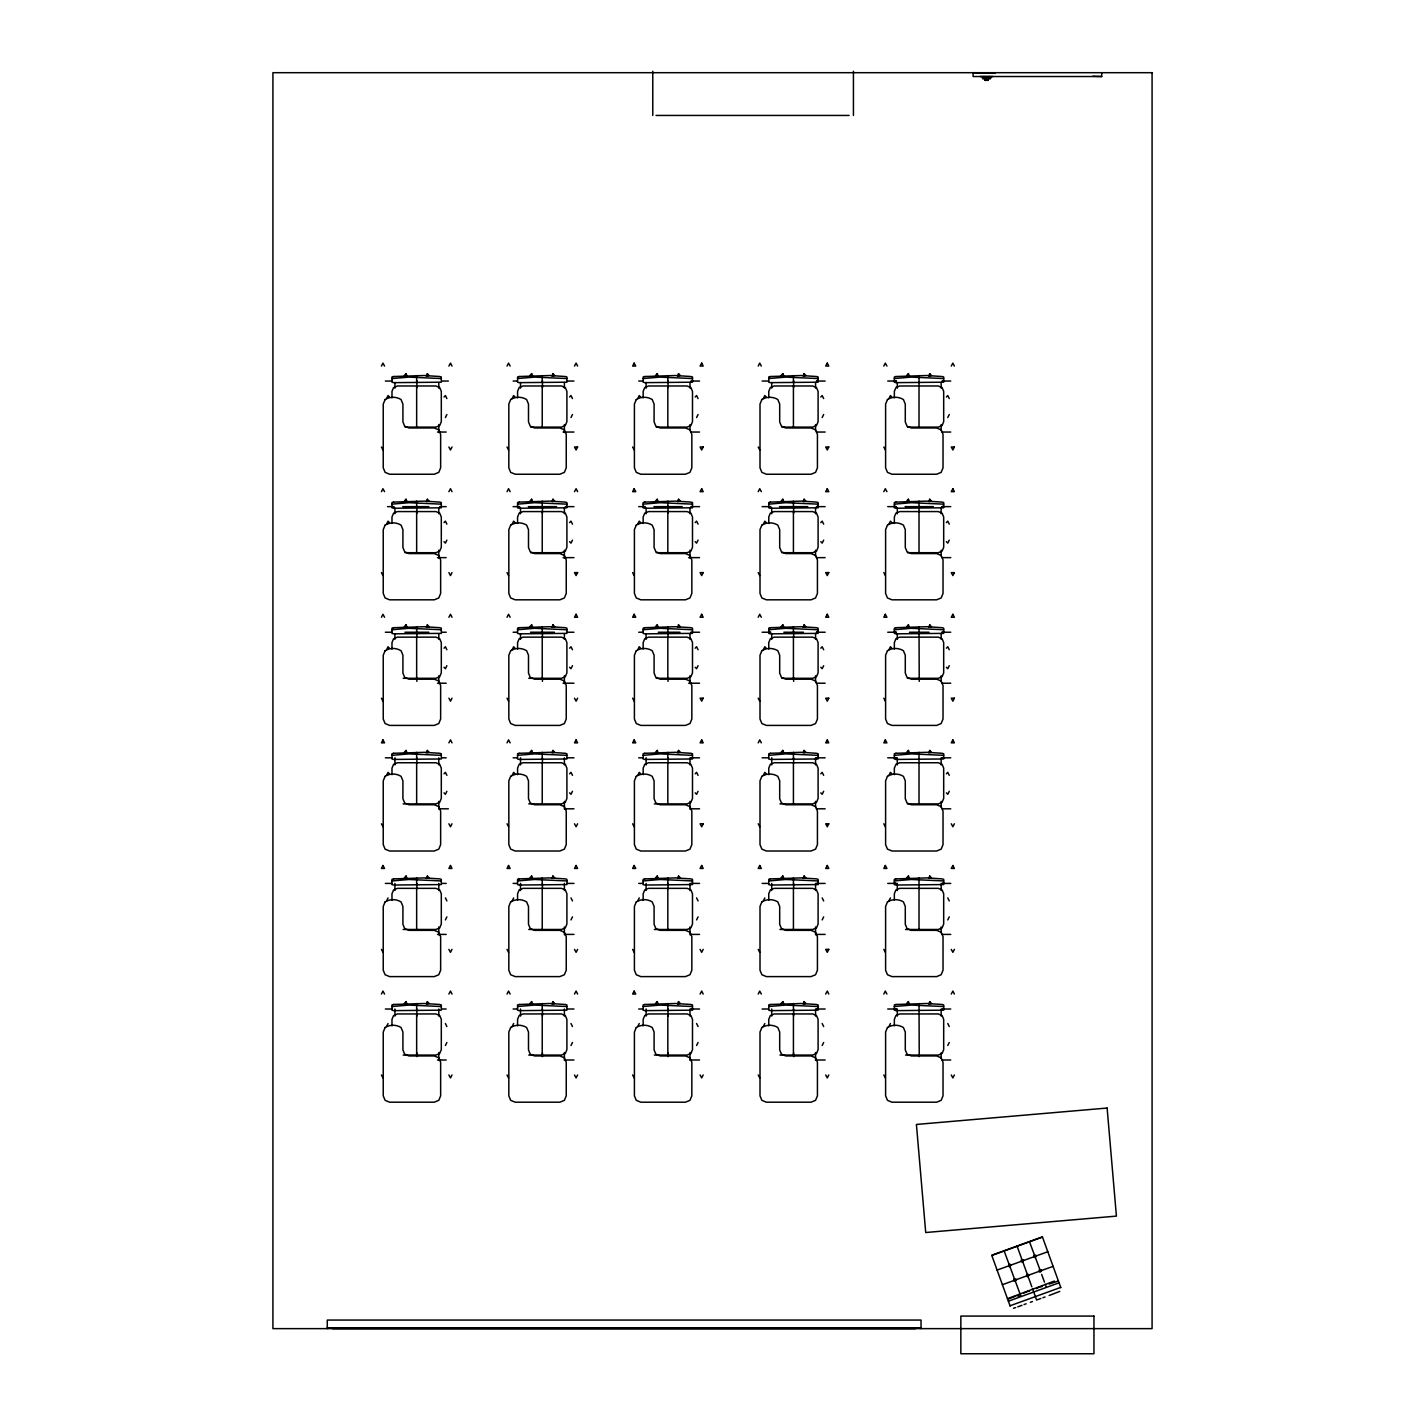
<?xml version="1.0" encoding="UTF-8"?>
<svg xmlns="http://www.w3.org/2000/svg" width="1425" height="1425" viewBox="0 0 1425 1425"><rect width="100%" height="100%" fill="white"/><g stroke="black" fill="none" stroke-linecap="round" stroke-linejoin="round"><path stroke-width="1.5" d="M988.469 78.82L988.665 77.68M386.567 398.572L388.063 395.544L389.435 397.005M386.567 524.151L388.063 521.14L389.435 522.601M445.402 417.543L446.88 414.515M386.567 649.747L388.063 646.736L389.435 648.197M512.163 398.572L513.641 395.544L515.013 397.005M446.88 540.111L445.402 543.121L444.03 541.66M386.567 775.342L388.063 772.332L389.435 773.793M512.163 524.151L513.641 521.14L515.013 522.601M446.88 665.707L445.402 668.717L444.03 667.256M570.98 417.543L572.476 414.515M386.567 900.938L388.063 897.91M512.163 649.747L513.641 646.736L515.013 648.197M637.741 398.572L639.237 395.544L640.609 397.005M446.88 791.303L445.402 794.313L444.03 792.852M572.476 540.111L570.98 543.121L569.626 541.66M386.567 1026.534L388.063 1023.506M512.163 775.342L513.641 772.332L515.013 773.793M637.741 524.151L639.237 521.14L640.609 522.601M445.402 919.909L446.88 916.881M572.476 665.707L570.98 668.717L569.626 667.256M696.576 417.543L698.072 414.515M512.163 900.938L513.641 897.91M637.741 649.747L639.237 646.736L640.609 648.197M763.337 398.572L764.833 395.544L766.205 397.005M445.402 1045.505L446.88 1042.477M572.476 791.303L570.98 794.313L569.626 792.852M698.072 540.111L696.576 543.121L695.204 541.66M512.163 1026.534L513.641 1023.506M637.741 775.342L639.237 772.332L640.609 773.793M763.337 524.151L764.833 521.14L766.205 522.601M570.98 919.909L572.476 916.881M698.072 665.707L696.576 668.717L695.204 667.256M822.172 417.543L823.668 414.515M637.741 900.938L639.237 897.91M763.337 649.747L764.833 646.736L766.205 648.197M888.933 398.572L890.429 395.544L891.801 397.005M570.98 1045.505L572.476 1042.477M698.072 791.303L696.576 794.313L695.204 792.852M823.668 540.111L822.172 543.121L820.8 541.66M637.741 1026.534L639.237 1023.506M763.337 775.342L764.833 772.332L766.205 773.793M888.933 524.151L890.429 521.14L891.801 522.601M696.576 919.909L698.072 916.881M823.668 665.707L822.172 668.717L820.8 667.256M947.768 417.543L949.264 414.515M763.337 900.938L764.833 897.91M888.933 649.747L890.429 646.736L891.801 648.197M696.576 1045.505L698.072 1042.477M823.668 791.303L822.172 794.313L820.8 792.852M949.264 540.111L947.768 543.121L946.396 541.66M763.337 1026.534L764.833 1023.506M888.933 775.342L890.429 772.332L891.801 773.793M822.172 919.909L823.668 916.881M949.264 665.707L947.768 668.717L946.396 667.256M888.933 900.938L890.429 897.91M822.172 1045.505L823.668 1042.477M949.264 791.303L947.768 794.313L946.396 792.852M888.933 1026.534L890.429 1023.506M947.768 919.909L949.264 916.881M947.768 1045.505L949.264 1042.477M381.455 366.065L382.951 363.126L384.554 366.065M381.455 491.661L382.951 488.722L384.554 491.661M452.01 447.005L450.496 449.962L448.893 447.005M507.033 366.065L508.547 363.126L510.15 366.065M381.455 617.257L382.951 614.3L384.554 617.257M452.01 572.601L450.496 575.558L448.893 572.601M507.033 491.661L508.547 488.722L510.15 491.661M452.01 698.197L450.496 701.153L448.893 698.197M507.033 617.257L508.547 614.3L510.15 617.257M452.01 823.793L450.496 826.749L448.893 823.793M507.033 742.853L508.547 739.896L510.15 742.853M381.455 994.044L382.951 991.087L384.554 994.044M577.606 698.197L576.092 701.153L574.489 698.197M452.01 949.388L450.496 952.327L448.893 949.388M758.225 366.065L759.739 363.126L761.342 366.065M577.606 823.793L576.092 826.749L574.489 823.793M452.01 1074.967L450.496 1077.923L448.893 1074.967M758.225 491.661L759.739 488.722L761.342 491.661M507.033 994.044L508.547 991.087L510.15 994.044M577.606 949.388L576.092 952.327L574.489 949.388M883.821 366.065L885.317 363.126L886.92 366.065M758.225 617.257L759.739 614.3L761.342 617.257M577.606 1074.967L576.092 1077.923L574.489 1074.967M883.821 491.661L885.317 488.722L886.92 491.661M758.225 742.853L759.739 739.896L761.342 742.853M703.184 949.388L701.688 952.327L700.085 949.388M703.184 1074.967L701.688 1077.923L700.085 1074.967M758.225 994.044L759.739 991.087L761.342 994.044M954.376 823.793L952.88 826.749L951.277 823.793M828.78 1074.967L827.284 1077.923L825.681 1074.967M883.821 994.044L885.317 991.087L886.92 994.044M954.376 949.388L952.88 952.327L951.277 949.388M954.376 1074.967L952.88 1077.923L951.277 1074.967M448.893 366.065L450.496 363.126L452.01 366.065M448.893 491.661L450.496 488.722L452.01 491.661M574.489 366.065L576.092 363.126L577.606 366.065M448.893 617.257L450.496 614.3L452.01 617.257M574.489 491.661L576.092 488.722L577.606 491.661M448.893 742.853L450.496 739.896L452.01 742.853M448.893 994.044L450.496 991.087L452.01 994.044M574.489 994.044L576.092 991.087L577.606 994.044M951.277 366.065L952.88 363.126L954.376 366.065M700.085 994.044L701.688 991.087L703.184 994.044M825.681 994.044L827.284 991.087L828.78 994.044M951.277 994.044L952.88 991.087L954.376 994.044M987.935 78.446L987.543 80.352M444.03 397.005L445.402 395.544L446.88 398.572M444.03 522.601L445.402 521.14L446.88 524.151M569.626 397.005L570.98 395.544L572.476 398.572M444.03 648.197L445.402 646.736L446.88 649.747M569.626 522.601L570.98 521.14L572.476 524.151M695.204 397.005L696.576 395.544L698.072 398.572M444.03 773.793L445.402 772.332L446.88 775.342M569.626 648.197L570.98 646.736L572.476 649.747M695.204 522.601L696.576 521.14L698.072 524.151M820.8 397.005L822.172 395.544L823.668 398.572M569.626 773.793L570.98 772.332L572.476 775.342M695.204 648.197L696.576 646.736L698.072 649.747M820.8 522.601L822.172 521.14L823.668 524.151M946.396 397.005L947.768 395.544L949.264 398.572M695.204 773.793L696.576 772.332L698.072 775.342M820.8 648.197L822.172 646.736L823.668 649.747M946.396 522.601L947.768 521.14L949.264 524.151M820.8 773.793L822.172 772.332L823.668 775.342M946.396 648.197L947.768 646.736L949.264 649.747M946.396 773.793L947.768 772.332L949.264 775.342M1059.808 1291.388L1049.156 1295.467M1060.717 1287.416L1010.04 1305.781M1007.457 1298.692L1054.464 1281.039M1008.366 1301.185L1059.06 1282.821M1007.671 1299.333L1014.885 1296.429M1004.162 1250.99L1020.834 1296.055M1029.509 1241.816L1040.393 1270.904L1053.128 1266.362M1040.393 1270.904L1002.398 1284.709M1042.477 1237.096L991.8 1255.461M1047.82 1251.738L997.09 1270.085M1049.103 1284.032L1058.401 1281.039M1017.771 1306.85L1021.974 1305.318M1024.058 1304.57L1026.143 1303.804M1030.328 1302.29L1032.413 1301.542M1040.802 1298.496L1036.616 1300.028L1032.448 1288.503M1042.904 1297.747L1044.988 1296.982M1015.669 1307.598L1013.46 1308.257M1020.14 1296.144L1016.791 1295.735M391.982 378.551L408.957 377.108L441.305 378.551M517.578 378.551L534.553 377.108L566.901 378.551M643.156 378.551L660.149 377.108L692.497 378.551M768.752 378.551L785.727 377.108L818.092 378.551M391.982 504.147L408.957 502.704L441.305 504.147M818.092 380.618L816.507 381.081L825.146 381.045M894.348 378.551L911.323 377.108L943.688 378.551M517.578 504.147L534.553 502.704L566.901 504.147M943.688 380.618L942.103 381.081L950.742 381.045M643.156 504.147L660.149 502.704L692.497 504.147M768.752 504.147L785.727 502.704L818.092 504.147M391.982 629.743L408.957 628.3L441.305 629.743M816.507 506.659L818.092 506.213M894.348 504.147L911.323 502.704L943.688 504.147M517.578 629.743L534.553 628.3L566.901 629.743M942.103 506.659L943.688 506.213M643.156 629.743L660.149 628.3L692.497 629.743M768.752 629.743L785.727 628.3L818.092 629.743M391.982 755.339L408.957 753.896L441.305 755.339M816.507 632.255L818.092 631.792M894.348 629.743L911.323 628.3L943.688 629.743M517.578 755.339L534.553 753.896L566.901 755.339M942.103 632.255L943.688 631.792M643.156 755.339L660.149 753.896L692.497 755.339M768.752 755.339L785.727 753.896L818.092 755.339M391.982 880.935L408.957 879.492L441.305 880.935M818.092 757.387L816.507 757.851L825.146 757.815M894.348 755.339L911.323 753.896L943.688 755.339M517.578 880.935L534.553 879.492L566.901 880.935M943.688 757.387L942.103 757.851L950.742 757.815M643.156 880.935L660.149 879.492L692.497 880.935M768.752 880.935L785.727 879.492L818.092 880.935M391.982 1006.531L408.957 1005.088L441.305 1006.531M818.092 882.983L816.507 883.447L825.146 883.411M894.348 880.935L911.323 879.492L943.688 880.935M517.578 1006.531L534.553 1005.088L566.901 1006.531M943.688 882.983L942.103 883.447L950.742 883.411M643.156 1006.531L660.149 1005.088L692.497 1006.531M768.752 1006.531L785.727 1005.088L818.092 1006.531M818.092 1008.579L816.507 1009.043L825.146 1009.007M894.348 1006.531L911.323 1005.088L943.688 1006.531M943.688 1008.579L942.103 1009.043L950.742 1009.007M1101.721 72.693L1101.721 76.523L973.097 76.523L973.097 72.693L995.273 73.352M988.754 78.446L988.754 77.288L988.861 78.446L984.158 78.446L984.265 77.288M656.052 115.443L849.122 115.443M385.356 381.045L391.875 381.045M441.839 381.045L448.358 381.045M513.125 381.045L517.471 381.045M567.435 381.045L573.954 381.045M638.721 381.045L643.067 381.045M690.858 381.045L699.55 381.045M762.143 381.045L768.663 381.045M887.739 381.045L896.414 381.045M405.11 427.108L435.89 427.108L439.719 425.523L441.305 421.693L441.305 391.394L439.719 387.564L435.89 385.979L397.397 385.979L393.567 387.564L391.982 391.394L391.982 397.878M530.688 427.108L561.486 427.108L565.315 425.523L566.901 421.693L566.901 391.394L565.315 387.564L561.486 385.979L522.993 385.979L519.163 387.564L517.578 391.394L517.578 397.878M656.284 427.108L687.082 427.108L690.911 425.523L692.497 421.693L692.497 391.394L690.911 387.564L687.082 385.979L648.589 385.979L644.759 387.564L643.156 391.394L643.156 397.878M781.88 427.108L812.678 427.108L816.507 425.523L818.092 421.693L818.092 391.394L816.507 387.564L812.678 385.979L774.167 385.979L770.337 387.564L768.752 391.394L768.752 397.878M907.476 427.108L938.273 427.108L942.103 425.523L943.688 421.693L943.688 391.394L942.103 387.564L938.273 385.979L899.763 385.979L895.933 387.564L894.348 391.394L894.348 397.878M437.493 432.042L446.185 432.042M563.089 432.042L573.954 432.042M690.858 432.042L699.55 432.042M816.454 432.042L825.146 432.042M942.05 432.042L950.742 432.042M387.529 506.641L394.048 506.641M402.741 506.641L428.8 506.641M439.666 506.641L446.185 506.641M513.125 506.641L519.644 506.641M528.337 506.641L556.569 506.641M565.262 506.641L573.954 506.641M638.721 506.641L645.24 506.641M653.933 506.641L682.165 506.641M690.858 506.641L699.55 506.641M762.143 506.641L770.836 506.641M779.511 506.641L807.761 506.641M816.454 506.641L825.146 506.641M887.739 506.641L896.414 506.641M905.107 506.641L933.357 506.641M942.05 506.641L950.742 506.641M405.11 552.704L435.89 552.704L439.719 551.119L441.305 547.289L441.305 516.99L439.719 513.16L435.89 511.575L397.397 511.575L393.567 513.16L391.982 516.99L391.982 523.474M530.688 552.704L561.486 552.704L565.315 551.119L566.901 547.289L566.901 516.99L565.315 513.16L561.486 511.575L522.993 511.575L519.163 513.16L517.578 516.99L517.578 523.474M656.284 552.704L687.082 552.704L690.911 551.119L692.497 547.289L692.497 516.99L690.911 513.16L687.082 511.575L648.589 511.575L644.759 513.16L643.156 516.99L643.156 523.474M781.88 552.704L812.678 552.704L816.507 551.119L818.092 547.289L818.092 516.99L816.507 513.16L812.678 511.575L774.167 511.575L770.337 513.16L768.752 516.99L768.752 523.474M907.476 552.704L938.273 552.704L942.103 551.119L943.688 547.289L943.688 516.99L942.103 513.16L938.273 511.575L899.763 511.575L895.933 513.16L894.348 516.99L894.348 523.474M437.493 557.638L446.185 557.638M563.089 557.638L573.954 557.638M688.685 557.638L699.55 557.638M816.454 557.638L825.146 557.638M942.05 557.638L950.742 557.638M385.356 632.237L391.875 632.237M404.914 632.237L428.8 632.237M441.839 632.237L446.185 632.237M513.125 632.237L517.471 632.237M530.51 632.237L554.396 632.237M567.435 632.237L573.954 632.237M638.721 632.237L643.067 632.237M658.279 632.237L679.992 632.237M690.858 632.237L699.55 632.237M762.143 632.237L770.836 632.237M783.857 632.237L803.415 632.237M816.454 632.237L825.146 632.237M887.739 632.237L896.414 632.237M909.453 632.237L929.011 632.237M942.05 632.237L950.742 632.237M403.168 678.3L435.89 678.3L439.719 676.715L441.305 672.885L441.305 642.586L439.719 638.738L435.89 637.153L397.397 637.153L393.567 638.738L391.982 642.586L391.982 649.07M528.764 678.3L561.486 678.3L565.315 676.715L566.901 672.885L566.901 642.586L565.315 638.738L561.486 637.153L522.993 637.153L519.163 638.738L517.578 642.586L517.578 649.07M656.284 678.3L687.082 678.3L690.911 676.715L692.497 672.885L692.497 642.586L690.911 638.738L687.082 637.153L648.589 637.153L644.759 638.738L643.156 642.586L643.156 649.07M781.88 678.3L812.678 678.3L816.507 676.715L818.092 672.885L818.092 642.586L816.507 638.738L812.678 637.153L774.167 637.153L770.337 638.738L768.752 642.586L768.752 649.07M907.476 678.3L938.273 678.3L942.103 676.715L943.688 672.885L943.688 642.586L942.103 638.738L938.273 637.153L899.763 637.153L895.933 638.738L894.348 642.586L894.348 649.07M437.493 683.216L446.185 683.216M563.089 683.216L573.954 683.216M688.685 683.216L699.55 683.216M816.454 683.216L825.146 683.216M942.05 683.216L950.742 683.216M385.356 757.815L391.875 757.815M441.839 757.815L446.185 757.815M513.125 757.815L517.471 757.815M567.435 757.815L573.954 757.815M638.721 757.815L643.067 757.815M690.858 757.815L699.55 757.815M762.143 757.815L768.663 757.815M887.739 757.815L896.414 757.815M403.168 803.896L435.89 803.896L439.719 802.293L441.305 798.463L441.305 768.164L439.719 764.334L435.89 762.749L397.397 762.749L393.567 764.334L391.982 768.164L391.982 774.666M528.764 803.896L561.486 803.896L565.315 802.293L566.901 798.463L566.901 768.164L565.315 764.334L561.486 762.749L522.993 762.749L519.163 764.334L517.578 768.164L517.578 774.666M654.36 803.896L687.082 803.896L690.911 802.293L692.497 798.463L692.497 768.164L690.911 764.334L687.082 762.749L648.589 762.749L644.759 764.334L643.156 768.164L643.156 774.666M779.956 803.896L812.678 803.896L816.507 802.293L818.092 798.463L818.092 768.164L816.507 764.334L812.678 762.749L774.167 762.749L770.337 764.334L768.752 768.164L768.752 774.666M907.476 803.896L938.273 803.896L942.103 802.293L943.688 798.463L943.688 768.164L942.103 764.334L938.273 762.749L899.763 762.749L895.933 764.334L894.348 768.164L894.348 774.666M439.666 808.812L448.358 808.812M565.262 808.812L573.954 808.812M690.858 808.812L699.55 808.812M816.454 808.812L825.146 808.812M942.05 808.812L950.742 808.812M385.356 883.411L391.875 883.411M441.839 883.411L446.185 883.411M513.125 883.411L517.471 883.411M567.435 883.411L573.954 883.411M638.721 883.411L643.067 883.411M690.858 883.411L699.55 883.411M762.143 883.411L768.663 883.411M887.739 883.411L896.414 883.411M403.168 929.474L435.89 929.474L439.719 927.889L441.305 924.059L441.305 893.76L439.719 889.93L435.89 888.345L397.397 888.345L393.567 889.93L391.982 893.76L391.982 900.262M528.764 929.474L561.486 929.474L565.315 927.889L566.901 924.059L566.901 893.76L565.315 889.93L561.486 888.345L522.993 888.345L519.163 889.93L517.578 893.76L517.578 900.262M654.36 929.474L687.082 929.474L690.911 927.889L692.497 924.059L692.497 893.76L690.911 889.93L687.082 888.345L648.589 888.345L644.759 889.93L643.156 893.76L643.156 900.262M779.956 929.474L812.678 929.474L816.507 927.889L818.092 924.059L818.092 893.76L816.507 889.93L812.678 888.345L774.167 888.345L770.337 889.93L768.752 893.76L768.752 900.262M905.552 929.474L938.273 929.474L942.103 927.889L943.688 924.059L943.688 893.76L942.103 889.93L938.273 888.345L899.763 888.345L895.933 889.93L894.348 893.76L894.348 900.262M437.493 934.408L446.185 934.408M565.262 934.408L573.954 934.408M690.858 934.408L699.55 934.408M816.454 934.408L825.146 934.408M942.05 934.408L950.742 934.408M385.356 1009.007L391.875 1009.007M441.839 1009.007L446.185 1009.007M513.125 1009.007L517.471 1009.007M567.435 1009.007L573.954 1009.007M638.721 1009.007L643.067 1009.007M690.858 1009.007L699.55 1009.007M762.143 1009.007L768.663 1009.007M887.739 1009.007L896.414 1009.007M403.168 1055.07L435.89 1055.07L439.719 1053.485L441.305 1049.655L441.305 1019.356L439.719 1015.526L435.89 1013.941L397.397 1013.941L393.567 1015.526L391.982 1019.356L391.982 1025.857M528.764 1055.07L561.486 1055.07L565.315 1053.485L566.901 1049.655L566.901 1019.356L565.315 1015.526L561.486 1013.941L522.993 1013.941L519.163 1015.526L517.578 1019.356L517.578 1025.857M654.36 1055.07L687.082 1055.07L690.911 1053.485L692.497 1049.655L692.497 1019.356L690.911 1015.526L687.082 1013.941L648.589 1013.941L644.759 1015.526L643.156 1019.356L643.156 1025.857M779.956 1055.07L812.678 1055.07L816.507 1053.485L818.092 1049.655L818.092 1019.356L816.507 1015.526L812.678 1013.941L774.167 1013.941L770.337 1015.526L768.752 1019.356L768.752 1025.857M905.552 1055.07L938.273 1055.07L942.103 1053.485L943.688 1049.655L943.688 1019.356L942.103 1015.526L938.273 1013.941L899.763 1013.941L895.933 1015.526L894.348 1019.356L894.348 1025.857M437.493 1060.004L446.185 1060.004M565.262 1060.004L573.954 1060.004M690.858 1060.004L699.55 1060.004M816.454 1060.004L825.146 1060.004M942.05 1060.004L950.742 1060.004M327.287 1327.833L921.031 1327.833M1092.85 76.255L1101.721 76.523M894.348 380.618L895.933 381.081M894.348 506.213L895.933 506.659M894.348 631.792L895.933 632.255M768.752 631.792L770.337 632.255M894.348 757.387L895.933 757.851M894.348 882.983L895.933 883.447M894.348 1008.579L895.933 1009.043M984.871 78.446L985.263 80.352M883.821 447.005L885.317 449.962M883.821 572.601L885.317 575.558M758.225 447.005L759.739 449.962M883.821 698.197L885.317 701.153M758.225 572.601L759.739 575.558M883.821 823.793L885.317 826.749M632.629 447.005L634.143 449.962M758.225 698.197L759.739 701.153M883.821 949.388L885.317 952.327M632.629 572.601L634.143 575.558M758.225 823.793L759.739 826.749M883.821 1074.967L885.317 1077.923M507.033 447.005L508.547 449.962M632.629 698.197L634.143 701.153M758.225 949.388L759.739 952.327M507.033 572.601L508.547 575.558M632.629 823.793L634.143 826.749M758.225 1074.967L759.739 1077.923M381.455 447.005L382.951 449.962M507.033 698.197L508.547 701.153M632.629 949.388L634.143 952.327M381.455 572.601L382.951 575.558M507.033 823.793L508.547 826.749M632.629 1074.967L634.143 1077.923M381.455 698.197L382.951 701.153M507.033 949.388L508.547 952.327M381.455 823.793L382.951 826.749M507.033 1074.967L508.547 1077.923M381.455 949.388L382.951 952.327M381.455 1074.967L382.951 1077.923M947.768 897.91L949.264 900.938M947.768 1023.506L949.264 1026.534M822.172 897.91L823.668 900.938M822.172 1023.506L823.668 1026.534M696.576 897.91L698.072 900.938M696.576 1023.506L698.072 1026.534M570.98 897.91L572.476 900.938M570.98 1023.506L572.476 1026.534M445.402 897.91L446.88 900.938M445.402 1023.506L446.88 1026.534M1060.823 1287.683L1042.405 1236.882L1038.914 1238.111L991.729 1255.247L1010.129 1306.048M1041.657 1274.395L1044.472 1282.162M1045.273 1284.335L1046.182 1286.882M1016.951 1245.753L1031.807 1286.739M984.461 77.68L984.675 78.82M993.082 76.523L980.062 76.523M987.685 78.054L987.685 80.352M985.138 78.054L985.102 80.352M941.159 382.523L941.159 388.152M941.159 424.597L941.159 430.546M941.159 508.119L941.159 513.748M941.159 550.192L941.159 556.142M941.159 633.697L941.159 639.344M941.159 675.788L941.159 681.738M941.159 757.815L941.159 764.922M941.159 801.367L941.159 807.334M941.159 883.411L941.159 890.518M941.159 926.962L941.159 932.93M941.159 1009.007L941.159 1016.114M941.159 1052.861L941.159 1058.526M921.031 1328.634L921.031 1320.067L327.287 1320.067L327.287 1328.634M919.018 375.523L919.018 427.108M919.018 501.119L919.018 552.704M919.018 626.715L919.232 681.364M919.018 752.311L919.018 803.896M919.018 877.907L919.018 929.474M919.018 1003.503L919.232 1056.638M915.313 1328.634L332.506 1328.634M897.305 382.523L897.305 388.152M897.305 508.119L897.305 513.748M897.305 633.697L897.305 639.344M897.305 757.815L897.305 764.922M897.305 883.411L897.305 890.518M897.305 1009.007L897.305 1016.114M853.433 71.25L853.433 115.443M815.563 382.523L815.563 388.152M815.563 424.597L815.563 430.546M815.563 508.119L815.563 513.748M815.563 550.192L815.563 556.142M815.563 633.697L815.563 639.344M815.563 675.788L815.563 681.738M815.563 757.815L815.563 764.922M815.563 801.367L815.563 807.334M815.563 883.411L815.563 890.518M815.563 926.962L815.563 934.818M815.563 1009.007L815.563 1016.114M815.563 1052.558L815.563 1060.414M793.636 380.635L793.636 387.707M793.636 506.231L793.636 513.303M793.636 631.827L793.636 637.456M793.636 677.641L793.636 681.364M793.636 757.815L793.636 763.052M793.636 883.411L793.636 888.648M793.636 1009.007L793.636 1016.114M793.636 1052.861L793.636 1056.638M793.422 375.523L793.422 382.06M793.422 385.979L793.422 427.108M793.422 501.119L793.422 507.656M793.422 511.575L793.422 552.704M793.422 626.715L793.422 633.234M793.422 637.153L793.422 678.3M793.422 752.311L793.422 758.83M793.422 762.749L793.422 803.896M793.422 877.907L793.422 884.426M793.422 888.345L793.422 929.474M793.422 1003.503L793.422 1010.022M793.422 1013.941L793.422 1055.07M771.709 382.523L771.709 388.152M771.709 508.119L771.709 513.748M771.709 633.697L771.709 639.344M771.709 757.815L771.709 764.922M771.709 883.411L771.709 890.518M771.709 1009.007L771.709 1016.114M689.985 382.523L689.985 388.152M689.985 424.597L689.985 430.546M689.985 508.119L689.985 513.748M689.985 550.192L689.985 558.03M689.985 633.697L689.985 639.344M689.985 675.788L689.985 683.626M689.985 757.815L689.985 764.922M689.985 801.367L689.985 809.222M689.985 883.411L689.985 890.518M689.985 926.962L689.985 934.818M689.985 1009.007L689.985 1016.114M689.985 1052.558L689.985 1060.414M668.04 380.635L668.04 387.707M668.04 506.231L668.04 513.303M668.04 631.827L668.04 637.456M668.04 677.641L668.04 681.364M668.04 757.815L668.04 763.052M668.04 883.411L668.04 888.648M668.04 1009.007L668.04 1016.114M668.04 1052.861L668.04 1056.638M667.826 375.523L667.826 382.06M667.826 385.979L667.826 427.108M667.826 501.119L667.826 507.656M667.826 511.575L667.826 552.704M667.826 626.715L667.826 633.234M667.826 637.153L667.826 678.3M667.826 752.311L667.826 758.83M667.826 762.749L667.826 803.896M667.826 877.907L667.826 884.426M667.826 888.345L667.826 929.474M667.826 1003.503L667.826 1010.022M667.826 1013.941L667.826 1055.07M652.775 71.25L652.775 115.443M646.113 382.523L646.113 388.152M646.113 508.119L646.113 513.748M646.113 633.697L646.113 639.344M646.113 757.815L646.113 764.922M646.113 883.411L646.113 890.518M646.113 1009.007L646.113 1016.114M564.389 382.523L564.389 388.152M564.389 424.597L564.389 432.505M564.389 508.119L564.389 513.748M564.389 550.192L564.389 558.03M564.389 633.697L564.389 639.344M564.389 675.788L564.389 683.626M564.389 757.815L564.389 764.922M564.389 801.367L564.389 809.222M564.389 883.411L564.389 890.518M564.389 926.962L564.389 934.818M564.389 1009.007L564.389 1016.114M564.389 1052.558L564.389 1060.414M542.444 380.635L542.444 387.707M542.444 506.231L542.444 513.303M542.444 631.827L542.444 637.456M542.444 677.641L542.444 681.364M542.444 757.815L542.444 763.052M542.444 883.411L542.444 888.648M542.444 1009.007L542.444 1016.114M542.444 1052.861L542.444 1056.638M542.23 375.523L542.23 382.06M542.23 385.979L542.23 427.108M542.23 501.119L542.23 507.656M542.23 511.575L542.23 552.704M542.23 626.715L542.23 633.234M542.23 637.153L542.23 678.3M542.23 752.311L542.23 758.83M542.23 762.749L542.23 803.896M542.23 877.907L542.23 884.426M542.23 888.345L542.23 929.474M542.23 1003.503L542.23 1010.022M542.23 1013.941L542.23 1055.07M520.517 382.523L520.517 388.152M520.517 508.119L520.517 513.748M520.517 633.697L520.517 639.344M520.517 757.815L520.517 764.922M520.517 883.411L520.517 890.518M520.517 1009.007L520.517 1016.114M438.793 382.523L438.793 388.152M438.793 424.597L438.793 432.505M438.793 508.119L438.793 513.748M438.793 550.192L438.793 558.03M438.793 633.697L438.793 639.344M438.793 675.788L438.793 683.626M438.793 757.815L438.793 764.922M438.793 801.367L438.793 809.222M438.793 883.411L438.793 890.518M438.793 926.962L438.793 934.871M438.793 1009.007L438.793 1016.114M438.793 1052.558L438.793 1060.467M416.866 380.635L416.866 387.707M416.866 506.231L416.866 513.303M416.866 631.827L416.866 637.456M416.866 677.641L416.866 681.364M416.866 757.815L416.866 763.052M416.866 883.411L416.866 888.648M416.866 1009.007L416.866 1016.114M416.866 1052.861L416.866 1056.638M416.652 375.523L416.652 382.06M416.652 385.979L416.652 427.108M416.652 501.119L416.652 507.656M416.652 511.575L416.652 552.704M416.652 626.715L416.652 633.234M416.652 637.153L416.652 678.3M416.652 752.311L416.652 758.83M416.652 762.749L416.652 803.896M416.652 877.907L416.652 884.426M416.652 888.345L416.652 929.474M416.652 1003.503L416.652 1010.022M416.652 1013.941L416.652 1055.07M394.921 382.523L394.921 388.152M394.921 508.119L394.921 513.748M394.921 633.697L394.921 639.344M394.921 757.815L394.921 764.922M394.921 883.411L394.921 890.518M394.921 1009.007L394.921 1016.114M1023.756 1293.205A12.985 12.932 -19.9 0 1 1029.456 1291.139M1036.42 1288.628A12.985 12.932 -19.9 0 1 1042.12 1286.561M990.767 77.68L990.375 78.82L982.769 78.82L982.377 77.68L990.767 77.68M427.357 373.653L426.378 376.022L429.085 375.47L427.357 373.653M427.357 499.249L426.378 501.618L429.085 501.066L427.357 499.249M427.357 624.827L426.378 627.214L429.085 626.662L427.357 624.827M552.953 373.653L551.974 376.022L554.681 375.47L552.953 373.653M427.357 750.423L426.378 752.81L429.085 752.257L427.357 750.423M552.953 499.249L551.974 501.618L554.681 501.066L552.953 499.249M427.357 876.019L426.378 878.406L429.085 877.853L427.357 876.019M552.953 624.827L551.974 627.214L554.681 626.662L552.953 624.827M678.532 373.653L677.57 376.022L680.259 375.47L678.532 373.653M427.357 1001.615L426.378 1003.984L429.085 1003.432L427.357 1001.615M552.953 750.423L551.974 752.81L554.681 752.257L552.953 750.423M678.532 499.249L677.57 501.618L680.259 501.066L678.532 499.249M552.953 876.019L551.974 878.406L554.681 877.853L552.953 876.019M678.532 624.827L677.57 627.214L680.259 626.662L678.532 624.827M804.127 373.653L803.166 376.022L805.855 375.47L804.127 373.653M552.953 1001.615L551.974 1003.984L554.681 1003.432L552.953 1001.615M678.532 750.423L677.57 752.81L680.259 752.257L678.532 750.423M804.127 499.249L803.166 501.618L805.855 501.066L804.127 499.249M678.532 876.019L677.57 878.406L680.259 877.853L678.532 876.019M804.127 624.827L803.166 627.214L805.855 626.662L804.127 624.827M929.723 373.653L928.762 376.022L931.451 375.47L929.723 373.653M678.532 1001.615L677.57 1003.984L680.259 1003.432L678.532 1001.615M804.127 750.423L803.166 752.81L805.855 752.257L804.127 750.423M929.723 499.249L928.762 501.618L931.451 501.066L929.723 499.249M804.127 876.019L803.166 878.406L805.855 877.853L804.127 876.019M929.723 624.827L928.762 627.214L931.451 626.662L929.723 624.827M804.127 1001.615L803.166 1003.984L805.855 1003.432L804.127 1001.615M929.723 750.423L928.762 752.81L931.451 752.257L929.723 750.423M929.723 876.019L928.762 878.406L931.451 877.853L929.723 876.019M929.723 1001.615L928.762 1003.984L931.451 1003.432L929.723 1001.615M385.106 399.534L383.236 404.059L383.236 467.845L385.106 472.37L389.613 474.24L434.269 474.24L438.775 472.37L440.646 467.845L440.646 434.358L438.775 429.851L434.269 427.981L408.957 427.981L404.682 426.2L402.919 421.925L402.919 404.059L401.048 399.534A15.141 15.141 0 0 0 385.106 399.534M385.106 525.13L383.236 529.637L383.236 593.441L385.106 597.966L389.613 599.818L434.269 599.818L438.775 597.966L440.646 593.441L440.646 559.954L438.775 555.447L434.269 553.577L408.957 553.577L404.682 551.796L402.919 547.521L402.919 529.637L401.048 525.13A15.141 15.141 0 0 0 385.106 525.13M385.106 650.726L383.236 655.233L383.236 719.037L385.106 723.544L389.613 725.414L434.269 725.414L438.775 723.544L440.646 719.037L440.646 685.55L438.775 681.025L434.269 679.155L408.957 679.155L404.682 677.392L402.919 673.117L402.919 655.233L401.048 650.726A15.141 15.141 0 0 0 385.106 650.726M510.684 399.534L508.832 404.059L508.832 467.845L510.684 472.37L515.209 474.24L559.865 474.24L564.371 472.37L566.242 467.845L566.242 434.358L564.371 429.851L559.865 427.981L534.553 427.981L530.278 426.2L528.497 421.925L528.497 404.059L526.627 399.534A15.141 15.141 0 0 0 510.684 399.534M385.106 776.322L383.236 780.829L383.236 844.633L385.106 849.14L389.613 851.01L434.269 851.01L438.775 849.14L440.646 844.633L440.646 811.146L438.775 806.621L434.269 804.751L408.957 804.751L404.682 802.988L402.919 798.712L402.919 780.829L401.048 776.322A15.141 15.141 0 0 0 385.106 776.322M510.684 525.13L508.832 529.637L508.832 593.441L510.684 597.966L515.209 599.818L559.865 599.818L564.371 597.966L566.242 593.441L566.242 559.954L564.371 555.447L559.865 553.577L534.553 553.577L530.278 551.796L528.497 547.521L528.497 529.637L526.627 525.13A15.141 15.141 0 0 0 510.684 525.13M385.106 901.918L383.236 906.425L383.236 970.229L385.106 974.736L389.613 976.606L434.269 976.606L438.775 974.736L440.646 970.229L440.646 936.724L438.775 932.217L434.269 930.347L408.957 930.347L404.682 928.583L402.919 924.308L402.919 906.425L401.048 901.918A15.141 15.141 0 0 0 385.106 901.918M510.684 650.726L508.832 655.233L508.832 719.037L510.684 723.544L515.209 725.414L559.865 725.414L564.371 723.544L566.242 719.037L566.242 685.55L564.371 681.025L559.865 679.155L534.553 679.155L530.278 677.392L528.497 673.117L528.497 655.233L526.627 650.726A15.141 15.141 0 0 0 510.684 650.726M636.28 399.534L634.41 404.059L634.41 467.845L636.28 472.37L640.805 474.24L685.461 474.24L689.967 472.37L691.837 467.845L691.837 434.358L689.967 429.851L685.461 427.981L660.149 427.981L655.874 426.2L654.093 421.925L654.093 404.059L652.223 399.534A15.141 15.141 0 0 0 636.28 399.534M385.106 1027.514L383.236 1032.021L383.236 1095.825L385.106 1100.332L389.613 1102.202L434.269 1102.202L438.775 1100.332L440.646 1095.825L440.646 1062.32L438.775 1057.813L434.269 1055.943L408.957 1055.943L404.682 1054.179L402.919 1049.904L402.919 1032.021L401.048 1027.514A15.141 15.141 0 0 0 385.106 1027.514M510.684 776.322L508.832 780.829L508.832 844.633L510.684 849.14L515.209 851.01L559.865 851.01L564.371 849.14L566.242 844.633L566.242 811.146L564.371 806.621L559.865 804.751L534.553 804.751L530.278 802.988L528.497 798.712L528.497 780.829L526.627 776.322A15.141 15.141 0 0 0 510.684 776.322M636.28 525.13L634.41 529.637L634.41 593.441L636.28 597.966L640.805 599.818L685.461 599.818L689.967 597.966L691.837 593.441L691.837 559.954L689.967 555.447L685.461 553.577L660.149 553.577L655.874 551.796L654.093 547.521L654.093 529.637L652.223 525.13A15.141 15.141 0 0 0 636.28 525.13M510.684 901.918L508.832 906.425L508.832 970.229L510.684 974.736L515.209 976.606L559.865 976.606L564.371 974.736L566.242 970.229L566.242 936.724L564.371 932.217L559.865 930.347L534.553 930.347L530.278 928.583L528.497 924.308L528.497 906.425L526.627 901.918A15.141 15.141 0 0 0 510.684 901.918M636.28 650.726L634.41 655.233L634.41 719.037L636.28 723.544L640.805 725.414L685.461 725.414L689.967 723.544L691.837 719.037L691.837 685.55L689.967 681.025L685.461 679.155L660.149 679.155L655.874 677.392L654.093 673.117L654.093 655.233L652.223 650.726A15.141 15.141 0 0 0 636.28 650.726M761.876 399.534L760.006 404.059L760.006 467.845L761.876 472.37L766.383 474.24L811.057 474.24L815.563 472.37L817.433 467.845L817.433 434.358L815.563 429.851L811.057 427.981L785.745 427.981L781.47 426.2L779.689 421.925L779.689 404.059L777.818 399.534A15.141 15.141 0 0 0 761.876 399.534M510.684 1027.514L508.832 1032.021L508.832 1095.825L510.684 1100.332L515.209 1102.202L559.865 1102.202L564.371 1100.332L566.242 1095.825L566.242 1062.32L564.371 1057.813L559.865 1055.943L534.553 1055.943L530.278 1054.179L528.497 1049.904L528.497 1032.021L526.627 1027.514A15.141 15.141 0 0 0 510.684 1027.514M636.28 776.322L634.41 780.829L634.41 844.633L636.28 849.14L640.805 851.01L685.461 851.01L689.967 849.14L691.837 844.633L691.837 811.146L689.967 806.621L685.461 804.751L660.149 804.751L655.874 802.988L654.093 798.712L654.093 780.829L652.223 776.322A15.141 15.141 0 0 0 636.28 776.322M761.876 525.13L760.006 529.637L760.006 593.441L761.876 597.966L766.383 599.818L811.057 599.818L815.563 597.966L817.433 593.441L817.433 559.954L815.563 555.447L811.057 553.577L785.745 553.577L781.47 551.796L779.689 547.521L779.689 529.637L777.818 525.13A15.141 15.141 0 0 0 761.876 525.13M636.28 901.918L634.41 906.425L634.41 970.229L636.28 974.736L640.805 976.606L685.461 976.606L689.967 974.736L691.837 970.229L691.837 936.724L689.967 932.217L685.461 930.347L660.149 930.347L655.874 928.583L654.093 924.308L654.093 906.425L652.223 901.918A15.141 15.141 0 0 0 636.28 901.918M761.876 650.726L760.006 655.233L760.006 719.037L761.876 723.544L766.383 725.414L811.057 725.414L815.563 723.544L817.433 719.037L817.433 685.55L815.563 681.025L811.057 679.155L785.745 679.155L781.47 677.392L779.689 673.117L779.689 655.233L777.818 650.726A15.141 15.141 0 0 0 761.876 650.726M887.472 399.534L885.602 404.059L885.602 467.845L887.472 472.37L891.979 474.24L936.653 474.24L941.159 472.37L943.029 467.845L943.029 434.358L941.159 429.851L936.653 427.981L911.323 427.981L907.048 426.2L905.285 421.925L905.285 404.059L903.414 399.534A15.141 15.141 0 0 0 887.472 399.534M636.28 1027.514L634.41 1032.021L634.41 1095.825L636.28 1100.332L640.805 1102.202L685.461 1102.202L689.967 1100.332L691.837 1095.825L691.837 1062.32L689.967 1057.813L685.461 1055.943L660.149 1055.943L655.874 1054.179L654.093 1049.904L654.093 1032.021L652.223 1027.514A15.141 15.141 0 0 0 636.28 1027.514M761.876 776.322L760.006 780.829L760.006 844.633L761.876 849.14L766.383 851.01L811.057 851.01L815.563 849.14L817.433 844.633L817.433 811.146L815.563 806.621L811.057 804.751L785.745 804.751L781.47 802.988L779.689 798.712L779.689 780.829L777.818 776.322A15.141 15.141 0 0 0 761.876 776.322M887.472 525.13L885.602 529.637L885.602 593.441L887.472 597.966L891.979 599.818L936.653 599.818L941.159 597.966L943.029 593.441L943.029 559.954L941.159 555.447L936.653 553.577L911.323 553.577L907.048 551.796L905.285 547.521L905.285 529.637L903.414 525.13A15.141 15.141 0 0 0 887.472 525.13M761.876 901.918L760.006 906.425L760.006 970.229L761.876 974.736L766.383 976.606L811.057 976.606L815.563 974.736L817.433 970.229L817.433 936.724L815.563 932.217L811.057 930.347L785.745 930.347L781.47 928.583L779.689 924.308L779.689 906.425L777.818 901.918A15.141 15.141 0 0 0 761.876 901.918M887.472 650.726L885.602 655.233L885.602 719.037L887.472 723.544L891.979 725.414L936.653 725.414L941.159 723.544L943.029 719.037L943.029 685.55L941.159 681.025L936.653 679.155L911.323 679.155L907.048 677.392L905.285 673.117L905.285 655.233L903.414 650.726A15.141 15.141 0 0 0 887.472 650.726M761.876 1027.514L760.006 1032.021L760.006 1095.825L761.876 1100.332L766.383 1102.202L811.057 1102.202L815.563 1100.332L817.433 1095.825L817.433 1062.32L815.563 1057.813L811.057 1055.943L785.745 1055.943L781.47 1054.179L779.689 1049.904L779.689 1032.021L777.818 1027.514A15.141 15.141 0 0 0 761.876 1027.514M887.472 776.322L885.602 780.829L885.602 844.633L887.472 849.14L891.979 851.01L936.653 851.01L941.159 849.14L943.029 844.633L943.029 811.146L941.159 806.621L936.653 804.751L911.323 804.751L907.048 802.988L905.285 798.712L905.285 780.829L903.414 776.322A15.141 15.141 0 0 0 887.472 776.322M887.472 901.918L885.602 906.425L885.602 970.229L887.472 974.736L891.979 976.606L936.653 976.606L941.159 974.736L943.029 970.229L943.029 936.724L941.159 932.217L936.653 930.347L911.323 930.347L907.048 928.583L905.285 924.308L905.285 906.425L903.414 901.918A15.141 15.141 0 0 0 887.472 901.918M887.472 1027.514L885.602 1032.021L885.602 1095.825L887.472 1100.332L891.979 1102.202L936.653 1102.202L941.159 1100.332L943.029 1095.825L943.029 1062.32L941.159 1057.813L936.653 1055.943L911.323 1055.943L907.048 1054.179L905.285 1049.904L905.285 1032.021L903.414 1027.514A15.141 15.141 0 0 0 887.472 1027.514M1008.722 1264.598C1008.045 1269.907 1013.888 1263.013 1008.722 1264.598M1021.387 1260.021C1020.727 1265.329 1026.552 1258.435 1021.387 1260.021M1014.012 1279.222C1013.353 1284.531 1019.178 1277.637 1014.012 1279.222M1034.069 1255.425C1033.392 1260.733 1039.235 1253.84 1034.069 1255.425M1026.695 1274.627C1026.018 1279.935 1031.86 1273.059 1026.695 1274.627M1039.359 1270.049C1038.683 1275.357 1044.525 1268.464 1039.359 1270.049M382.951 739.896L381.455 742.853L384.554 742.853L382.951 739.896M577.606 447.005L576.092 449.962L574.489 447.005L577.606 447.005M634.143 363.126L632.629 366.065L635.746 366.065L634.143 363.126M382.951 865.492L381.455 868.448L384.554 868.448L382.951 865.492M577.606 572.601L576.092 575.558L574.489 572.601L577.606 572.601M634.143 488.722L632.629 491.661L635.746 491.661L634.143 488.722M703.184 447.005L701.688 449.962L700.085 447.005L703.184 447.005M634.143 614.3L632.629 617.257L635.746 617.257L634.143 614.3M508.547 865.492L507.033 868.448L510.15 868.448L508.547 865.492M703.184 572.601L701.688 575.558L700.085 572.601L703.184 572.601M634.143 739.896L632.629 742.853L635.746 742.853L634.143 739.896M828.78 447.005L827.284 449.962L825.681 447.005L828.78 447.005M703.184 698.197L701.688 701.153L700.085 698.197L703.184 698.197M634.143 865.492L632.629 868.448L635.746 868.448L634.143 865.492M828.78 572.601L827.284 575.558L825.681 572.601L828.78 572.601M703.184 823.793L701.688 826.749L700.085 823.793L703.184 823.793M634.143 991.087L632.629 994.044L635.746 994.044L634.143 991.087M954.376 447.005L952.88 449.962L951.277 447.005L954.376 447.005M828.78 698.197L827.284 701.153L825.681 698.197L828.78 698.197M885.317 614.3L883.821 617.257L886.92 617.257L885.317 614.3M759.739 865.492L758.225 868.448L761.342 868.448L759.739 865.492M954.376 572.601L952.88 575.558L951.277 572.601L954.376 572.601M828.78 823.793L827.284 826.749L825.681 823.793L828.78 823.793M885.317 739.896L883.821 742.853L886.92 742.853L885.317 739.896M954.376 698.197L952.88 701.153L951.277 698.197L954.376 698.197M828.78 949.388L827.284 952.327L825.681 949.388L828.78 949.388M885.317 865.492L883.821 868.448L886.92 868.448L885.317 865.492M701.688 363.126L700.085 366.065L703.184 366.065L701.688 363.126M576.092 614.3L574.489 617.257L577.606 617.257L576.092 614.3M450.496 865.492L448.893 868.448L452.01 868.448L450.496 865.492M701.688 488.722L700.085 491.661L703.184 491.661L701.688 488.722M576.092 739.896L574.489 742.853L577.606 742.853L576.092 739.896M827.284 363.126L825.681 366.065L828.78 366.065L827.284 363.126M701.688 614.3L700.085 617.257L703.184 617.257L701.688 614.3M576.092 865.492L574.489 868.448L577.606 868.448L576.092 865.492M827.284 488.722L825.681 491.661L828.78 491.661L827.284 488.722M701.688 739.896L700.085 742.853L703.184 742.853L701.688 739.896M827.284 614.3L825.681 617.257L828.78 617.257L827.284 614.3M701.688 865.492L700.085 868.448L703.184 868.448L701.688 865.492M952.88 488.722L951.277 491.661L954.376 491.661L952.88 488.722M827.284 739.896L825.681 742.853L828.78 742.853L827.284 739.896M952.88 614.3L951.277 617.257L954.376 617.257L952.88 614.3M827.284 865.492L825.681 868.448L828.78 868.448L827.284 865.492M952.88 739.896L951.277 742.853L954.376 742.853L952.88 739.896M952.88 865.492L951.277 868.448L954.376 868.448L952.88 865.492M406.054 373.653L404.326 375.47L407.016 376.022L406.054 373.653M406.054 499.249L404.326 501.066L407.016 501.618L406.054 499.249M531.65 373.653L529.922 375.47L532.612 376.022L531.65 373.653M406.054 624.827L404.326 626.662L407.016 627.214L406.054 624.827M531.65 499.249L529.922 501.066L532.612 501.618L531.65 499.249M657.246 373.653L655.518 375.47L658.207 376.022L657.246 373.653M406.054 750.423L404.326 752.257L407.016 752.81L406.054 750.423M531.65 624.827L529.922 626.662L532.612 627.214L531.65 624.827M657.246 499.249L655.518 501.066L658.207 501.618L657.246 499.249M782.824 373.653L781.096 375.47L783.803 376.022L782.824 373.653M406.054 876.019L404.326 877.853L407.016 878.406L406.054 876.019M531.65 750.423L529.922 752.257L532.612 752.81L531.65 750.423M657.246 624.827L655.518 626.662L658.207 627.214L657.246 624.827M782.824 499.249L781.096 501.066L783.803 501.618L782.824 499.249M908.42 373.653L906.692 375.47L909.399 376.022L908.42 373.653M406.054 1001.615L404.326 1003.432L407.016 1003.984L406.054 1001.615M531.65 876.019L529.922 877.853L532.612 878.406L531.65 876.019M657.246 750.423L655.518 752.257L658.207 752.81L657.246 750.423M782.824 624.827L781.096 626.662L783.803 627.214L782.824 624.827M908.42 499.249L906.692 501.066L909.399 501.618L908.42 499.249M531.65 1001.615L529.922 1003.432L532.612 1003.984L531.65 1001.615M657.246 876.019L655.518 877.853L658.207 878.406L657.246 876.019M782.824 750.423L781.096 752.257L783.803 752.81L782.824 750.423M908.42 624.827L906.692 626.662L909.399 627.214L908.42 624.827M657.246 1001.615L655.518 1003.432L658.207 1003.984L657.246 1001.615M782.824 876.019L781.096 877.853L783.803 878.406L782.824 876.019M908.42 750.423L906.692 752.257L909.399 752.81L908.42 750.423M782.824 1001.615L781.096 1003.432L783.803 1003.984L782.824 1001.615M908.42 876.019L906.692 877.853L909.399 878.406L908.42 876.019M908.42 1001.615L906.692 1003.432L909.399 1003.984L908.42 1001.615M393.567 376.521L391.982 376.966L391.982 382.203L393.567 382.648L441.305 382.203L441.305 376.966L439.719 376.521L424.329 375.523L393.567 376.521M519.163 376.521L517.578 376.966L517.578 382.203L519.163 382.648L566.901 382.203L566.901 376.966L565.315 376.521L549.925 375.523L519.163 376.521M644.759 376.521L643.156 376.966L643.156 382.203L644.759 382.648L692.497 382.203L692.497 376.966L690.911 376.521L675.521 375.523L644.759 376.521M770.337 376.521L768.752 376.966L768.752 382.203L770.337 382.648L818.092 382.203L818.092 376.966L816.507 376.521L801.117 375.523L770.337 376.521M393.567 502.099L391.982 502.562L391.982 507.799L393.567 508.244L441.305 507.799L441.305 502.562L439.719 502.099L424.329 501.119L393.567 502.099M895.933 376.521L894.348 376.966L894.348 382.203L895.933 382.648L943.688 382.203L943.688 376.966L942.103 376.521L926.713 375.523L895.933 376.521M519.163 502.099L517.578 502.562L517.578 507.799L519.163 508.244L566.901 507.799L566.901 502.562L565.315 502.099L549.925 501.119L519.163 502.099M644.759 502.099L643.156 502.562L643.156 507.799L644.759 508.244L692.497 507.799L692.497 502.562L690.911 502.099L675.521 501.119L644.759 502.099M770.337 502.099L768.752 502.562L768.752 507.799L770.337 508.244L818.092 507.799L818.092 502.562L816.507 502.099L801.117 501.119L770.337 502.099M393.567 627.695L391.982 628.158L391.982 633.377L393.567 633.84L441.305 633.377L441.305 628.158L439.719 627.695L424.329 626.715L393.567 627.695M895.933 502.099L894.348 502.562L894.348 507.799L895.933 508.244L943.688 507.799L943.688 502.562L942.103 502.099L926.713 501.119L895.933 502.099M519.163 627.695L517.578 628.158L517.578 633.377L519.163 633.84L566.901 633.377L566.901 628.158L565.315 627.695L549.925 626.715L519.163 627.695M644.759 627.695L643.156 628.158L643.156 633.377L644.759 633.84L692.497 633.377L692.497 628.158L690.911 627.695L675.521 626.715L644.759 627.695M770.337 627.695L768.752 628.158L768.752 633.377L770.337 633.84L818.092 633.377L818.092 628.158L816.507 627.695L801.117 626.715L770.337 627.695M393.567 753.291L391.982 753.754L391.982 758.973L393.567 759.436L441.305 758.973L441.305 753.754L439.719 753.291L424.329 752.311L393.567 753.291M895.933 627.695L894.348 628.158L894.348 633.377L895.933 633.84L943.688 633.377L943.688 628.158L942.103 627.695L926.713 626.715L895.933 627.695M519.163 753.291L517.578 753.754L517.578 758.973L519.163 759.436L566.901 758.973L566.901 753.754L565.315 753.291L549.925 752.311L519.163 753.291M644.759 753.291L643.156 753.754L643.156 758.973L644.759 759.436L692.497 758.973L692.497 753.754L690.911 753.291L675.521 752.311L644.759 753.291M770.337 753.291L768.752 753.754L768.752 758.973L770.337 759.436L818.092 758.973L818.092 753.754L816.507 753.291L801.117 752.311L770.337 753.291M393.567 878.887L391.982 879.35L391.982 884.569L393.567 885.032L441.305 884.569L441.305 879.35L439.719 878.887L424.329 877.907L393.567 878.887M895.933 753.291L894.348 753.754L894.348 758.973L895.933 759.436L943.688 758.973L943.688 753.754L942.103 753.291L926.713 752.311L895.933 753.291M519.163 878.887L517.578 879.35L517.578 884.569L519.163 885.032L566.901 884.569L566.901 879.35L565.315 878.887L549.925 877.907L519.163 878.887M644.759 878.887L643.156 879.35L643.156 884.569L644.759 885.032L692.497 884.569L692.497 879.35L690.911 878.887L675.521 877.907L644.759 878.887M770.337 878.887L768.752 879.35L768.752 884.569L770.337 885.032L818.092 884.569L818.092 879.35L816.507 878.887L801.117 877.907L770.337 878.887M393.567 1004.482L391.982 1004.946L391.982 1010.165L393.567 1010.628L441.305 1010.165L441.305 1004.946L439.719 1004.482L424.329 1003.503L393.567 1004.482M895.933 878.887L894.348 879.35L894.348 884.569L895.933 885.032L943.688 884.569L943.688 879.35L942.103 878.887L926.713 877.907L895.933 878.887M519.163 1004.482L517.578 1004.946L517.578 1010.165L519.163 1010.628L566.901 1010.165L566.901 1004.946L565.315 1004.482L549.925 1003.503L519.163 1004.482M644.759 1004.482L643.156 1004.946L643.156 1010.165L644.759 1010.628L692.497 1010.165L692.497 1004.946L690.911 1004.482L675.521 1003.503L644.759 1004.482M770.337 1004.482L768.752 1004.946L768.752 1010.165L770.337 1010.628L818.092 1010.165L818.092 1004.946L816.507 1004.482L801.117 1003.503L770.337 1004.482M895.933 1004.482L894.348 1004.946L894.348 1010.165L895.933 1010.628L943.688 1010.165L943.688 1004.946L942.103 1004.482L926.713 1003.503L895.933 1004.482M1107.118 1108.044L916.418 1124.45L925.716 1232.518L1116.416 1216.113L1107.118 1108.044M1152.077 72.693L272.923 72.693L272.923 1328.634L1152.077 1328.634L1152.077 72.693M987.935 78.054L984.871 78.054L984.871 80.352L987.935 80.352L987.935 78.054M1093.955 1316.077L960.842 1316.077L960.842 1353.75L1093.955 1353.75L1093.955 1316.077"/></g></svg>
